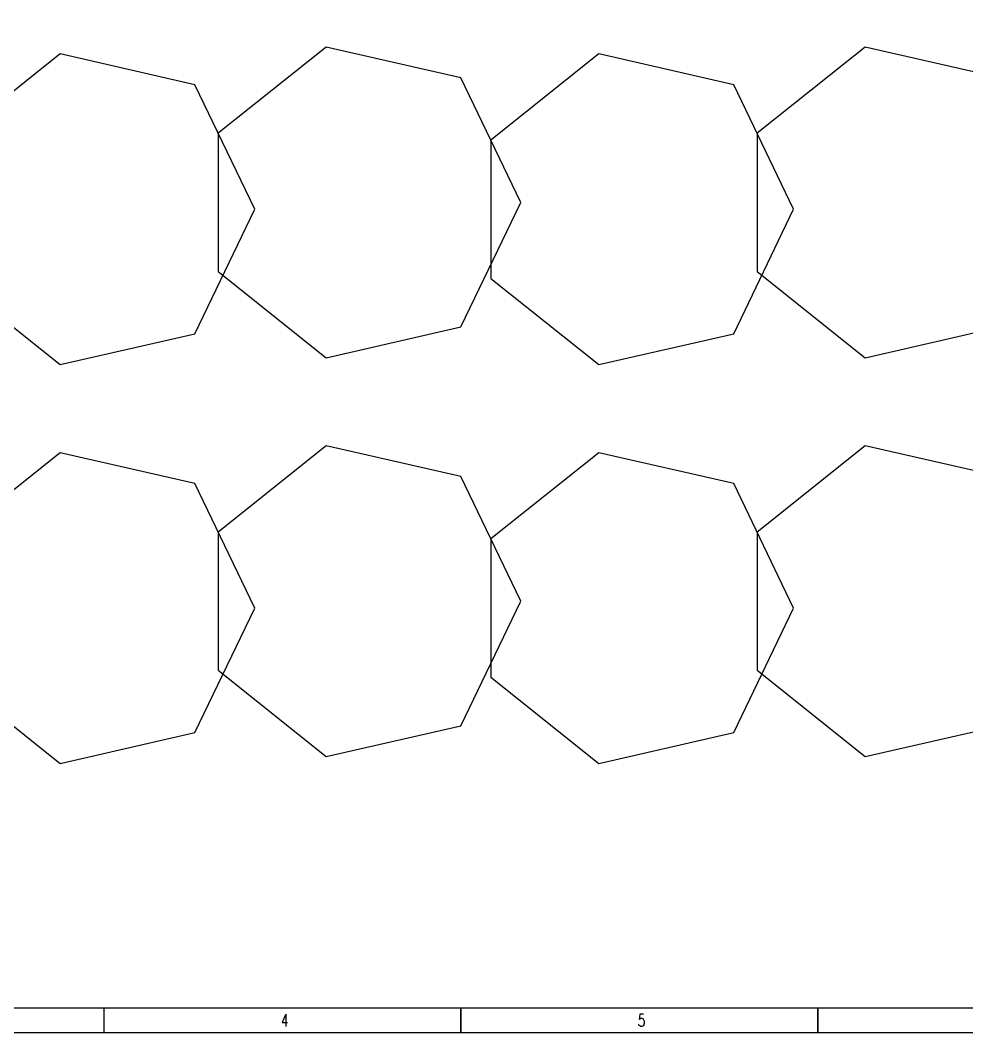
# Model space of a CAD drawing. Extents: x -146752 to 323108, y -93193 to -30118.
# Drawn here: x -88246 to -59555, y -93193 to -62509 of the extents above; entities that cross this region are included whole.
import ezdxf

# ---------------------------------------------------------------- set-up
doc = ezdxf.new("R2010")
doc.units = 0
doc.layers.get('0').update_dxf_attribs({"linetype": 'CONTINUOUS'})
doc.layers.add('TK', color=4, linetype='CONTINUOUS')
doc.styles.add('HZbine', font='txt_____.ttf', dxfattribs={"width": 0.7, "bigfont": 'HZTXT'})

msp = doc.modelspace()

# ---------------------------------------------------------------- linework, layer by layer
for points in [[(-120037.9, -30118.5), (-30862.9, -30118.5), (-30862.9, -93193.5), (-120037.9, -93193.5)], [(-73069.2, -68029.2), (-74886.8, -64255.1), (-78970.7, -63323), (-82245.8, -65934.7), (-82245.8, -70123.7), (-78970.7, -72735.5), (-74886.8, -71803.4)], [(-56733.4, -68029.2), (-58550.9, -64255.1), (-62634.9, -63323), (-65909.9, -65934.7), (-65909.9, -70123.7), (-62634.9, -72735.5), (-58550.9, -71803.4)], [(-81137.3, -68236.7), (-82954.8, -64462.5), (-87038.8, -63530.4), (-90313.9, -66142.2), (-90313.9, -70331.2), (-87038.8, -72943), (-82954.8, -72010.8)], [(-64801.4, -68236.7), (-66618.9, -64462.5), (-70702.9, -63530.4), (-73978, -66142.2), (-73978, -70331.2), (-70702.9, -72943), (-66618.9, -72010.8)], [(-73069.2, -80115.1), (-74886.8, -76341), (-78970.7, -75408.9), (-82245.8, -78020.6), (-82245.8, -82209.6), (-78970.7, -84821.4), (-74886.8, -83889.3)], [(-56733.4, -80115.1), (-58550.9, -76341), (-62634.9, -75408.9), (-65909.9, -78020.6), (-65909.9, -82209.6), (-62634.9, -84821.4), (-58550.9, -83889.3)], [(-81137.3, -80322.6), (-82954.8, -76548.4), (-87038.8, -75616.3), (-90313.9, -78228.1), (-90313.9, -82417.1), (-87038.8, -85028.9), (-82954.8, -84096.7)], [(-64801.4, -80322.6), (-66618.9, -76548.4), (-70702.9, -75616.3), (-73978, -78228.1), (-73978, -82417.1), (-70702.9, -85028.9), (-66618.9, -84096.7)]]:
    msp.add_lwpolyline(points, close=True)
at = {"layer": 'TK', "color": 4, "const_width": 37.5}
msp.add_lwpolyline([(-118162.9, -30868.5), (-31618.9, -30868.5), (-31618.9, -92443.5), (-118162.9, -92443.5)], close=True, dxfattribs=at)
at = {"layer": 'TK', "color": 4, "flags": 128}
for points in [[(-85708.9, -92443.5), (-85708.9, -93193.5)], [(-74890.9, -92443.5), (-74890.9, -93193.5)], [(-74890.9, -93193.5), (-74890.9, -92443.5)], [(-64072.9, -92443.5), (-64072.9, -93193.5)], [(-64072.9, -93193.5), (-64072.9, -92443.5)], [(-30862.9, -93193.5), (-120037.9, -93193.5)]]:
    msp.add_lwpolyline(points, dxfattribs=at)

# ---------------------------------------------------------------- texts
at = {"layer": 'TK', "color": 4, "style": 'HZbine', "width": 0.7}
for s, p in [('4', (-80343.8, -93006)), ('5', (-69525.8, -93006))]:
    msp.add_text(s, height=375, dxfattribs=at).set_placement(p)

doc.saveas('drawing.dxf')
